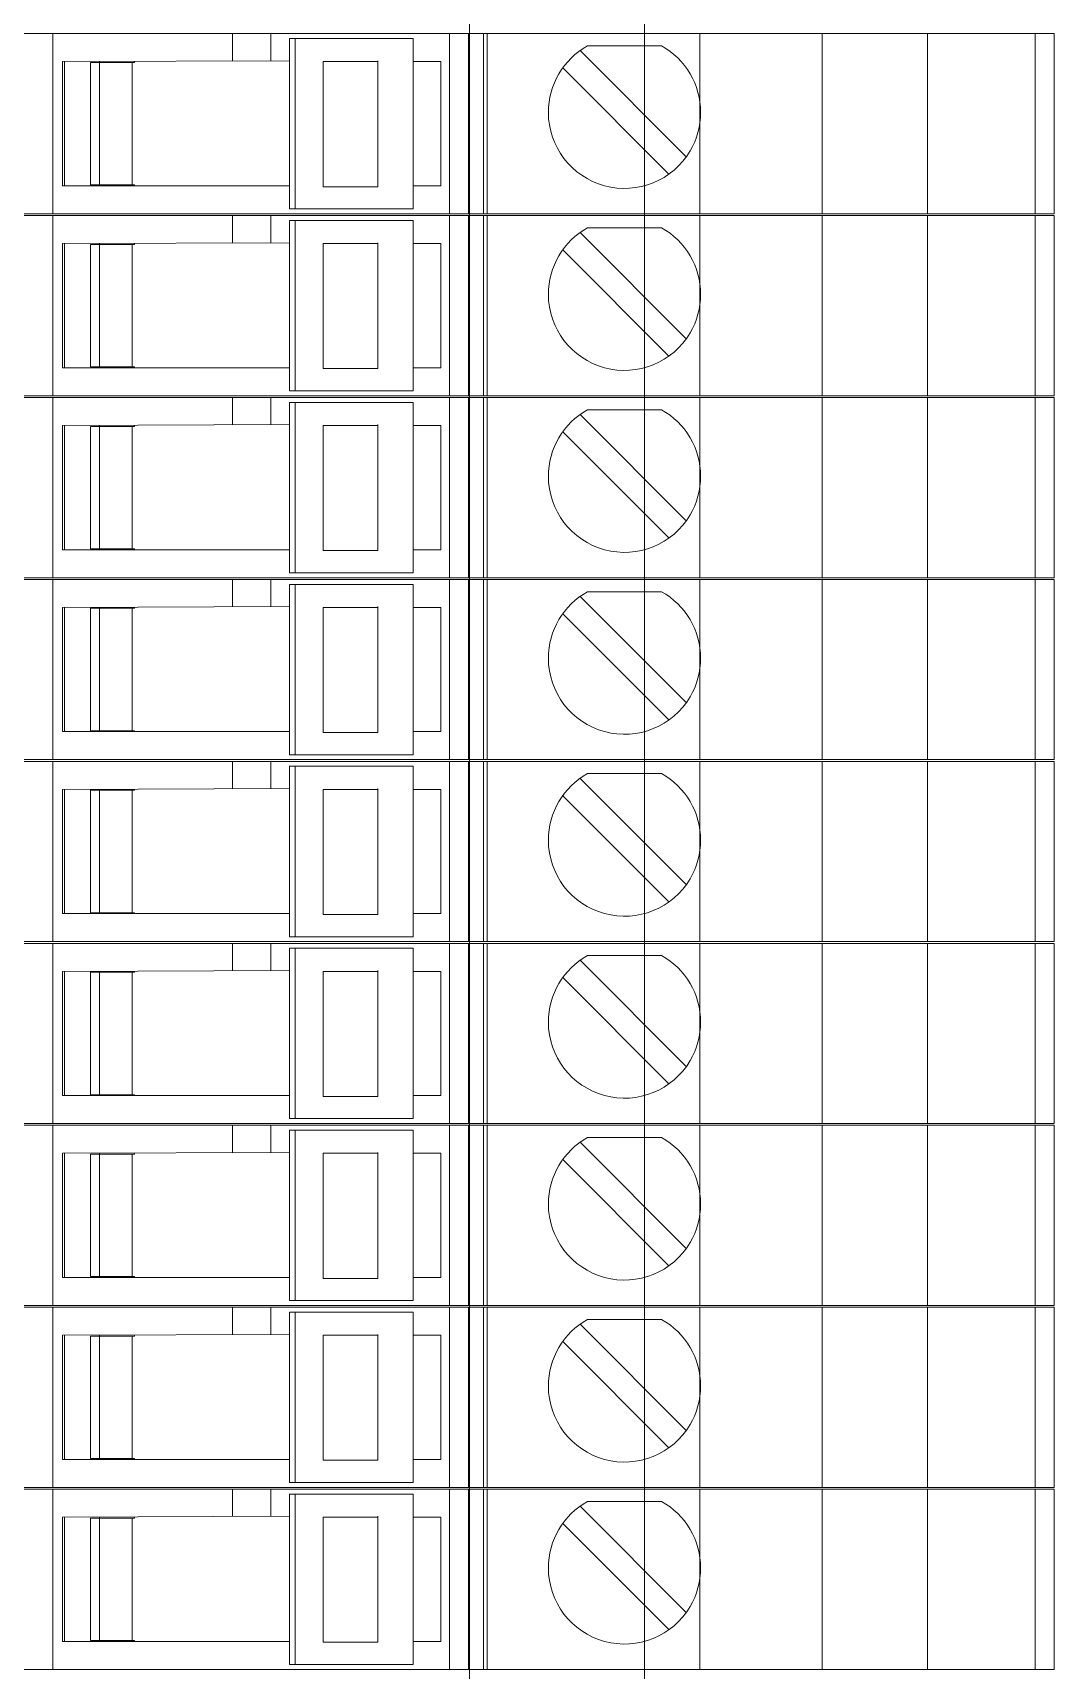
# Model space of a CAD drawing. Header units: millimetres. Extents: x 4962 to 7449, y 754 to 2938.
# Drawn here: x 6825.17 to 6854.35, y 1993.76 to 2040.56 of the extents above; entities that cross this region are included whole.
import ezdxf

# ---------------------------------------------------------------- set-up
doc = ezdxf.new("R2010")
doc.units = ezdxf.units.MM
doc.layers.add('000-PI-Oprema', color=30, linetype='Continuous', lineweight=5)
doc.layers.add('004-PI-DIN Šina', color=3, linetype='Continuous')

msp = doc.modelspace()

# ---------------------------------------------------------------- linework, layer by layer
at = {"layer": '000-PI-Oprema', "color": 0, "linetype": 'ByBlock', "lineweight": 0}
for p, q in [((6824.546, 2040.535), (6825.746, 2040.535)), ((6825.746, 2040.535), (6830.871, 2040.535)), ((6825.746, 2040.535), (6825.746, 2035.385)), ((6830.346, 2040.535), (6830.346, 2040.535)), ((6831.967, 2040.535), (6830.871, 2040.535)), ((6830.871, 2040.535), (6830.871, 2040.535)), ((6830.871, 2040.535), (6830.874, 2039.754)), ((6831.971, 2040.535), (6831.967, 2040.535)), ((6831.971, 2040.535), (6854.346, 2040.535)), ((6831.971, 2040.535), (6831.971, 2040.535)), ((6831.971, 2039.758), (6831.971, 2040.535)), ((6835.396, 2040.535), (6835.396, 2040.535)), ((6837.077, 2035.385), (6837.077, 2040.535)), ((6837.619, 2040.535), (6837.619, 2035.385)), ((6838.046, 2040.535), (6838.046, 2040.535)), ((6838.046, 2040.535), (6838.046, 2035.385)), ((6838.146, 2035.385), (6838.146, 2040.535)), ((6844.222, 2035.385), (6844.222, 2040.535)), ((6847.722, 2035.385), (6847.722, 2040.535)), ((6850.722, 2035.385), (6850.722, 2040.535)), ((6853.799, 2040.535), (6853.799, 2035.385)), ((6854.346, 2035.385), (6854.346, 2040.535)), ((6832.505, 2040.395), (6832.663, 2040.395)), ((6832.505, 2040.395), (6832.505, 2039.71)), ((6832.663, 2040.395), (6832.663, 2035.525)), ((6832.663, 2040.395), (6836.034, 2040.395)), ((6836.034, 2035.525), (6836.034, 2040.395)), ((6836.034, 2040.395), (6836.034, 2040.395)), ((6840.801, 2040.05), (6840.801, 2040.05)), ((6840.801, 2040.05), (6843.837, 2037.015)), ((6841.013, 2040.185), (6841.013, 2040.185)), ((6841.013, 2040.185), (6843.13, 2040.185)), ((6843.13, 2040.185), (6843.13, 2040.185)), ((6826.021, 2039.735), (6832.505, 2039.76)), ((6826.021, 2039.735), (6826.021, 2039.735)), ((6826.021, 2036.185), (6826.021, 2039.735)), ((6826.071, 2039.735), (6826.071, 2036.185)), ((6826.821, 2039.71), (6827.071, 2039.71)), ((6826.821, 2039.71), (6826.821, 2039.71)), ((6826.821, 2036.21), (6826.821, 2039.71)), ((6827.071, 2036.185), (6827.071, 2039.735)), ((6827.071, 2039.71), (6828.071, 2039.71)), ((6828.008, 2036.21), (6828.008, 2039.71)), ((6828.071, 2039.735), (6828.071, 2039.71)), ((6832.505, 2039.71), (6832.505, 2036.21)), ((6833.46, 2039.735), (6835.027, 2039.735)), ((6833.46, 2039.735), (6833.46, 2036.21)), ((6835.027, 2036.16), (6835.027, 2039.76)), ((6836.034, 2039.735), (6836.821, 2039.735)), ((6836.821, 2039.735), (6836.821, 2039.735)), ((6836.821, 2036.185), (6836.821, 2039.735)), ((6838.146, 2036.985), (6838.146, 2039.585)), ((6838.146, 2039.585), (6838.146, 2039.585)), ((6840.306, 2039.555), (6840.306, 2039.555)), ((6843.342, 2036.52), (6840.306, 2039.555)), ((6838.146, 2036.985), (6838.146, 2036.985)), ((6843.837, 2037.015), (6843.837, 2037.015)), ((6843.342, 2036.52), (6843.342, 2036.52)), ((6826.021, 2036.185), (6832.505, 2036.185)), ((6826.021, 2036.185), (6826.021, 2036.185)), ((6826.821, 2036.21), (6826.821, 2036.21)), ((6826.821, 2036.21), (6827.071, 2036.21)), ((6827.071, 2036.21), (6828.071, 2036.21)), ((6828.071, 2036.21), (6828.071, 2036.185)), ((6832.505, 2035.525), (6832.505, 2036.21)), ((6833.46, 2036.21), (6833.46, 2036.16)), ((6833.618, 2036.16), (6833.46, 2036.16)), ((6835.027, 2036.16), (6833.618, 2036.16)), ((6836.034, 2036.185), (6836.821, 2036.185)), ((6836.821, 2036.185), (6836.821, 2036.185)), ((6824.546, 2035.385), (6825.746, 2035.385)), ((6824.546, 2035.335), (6825.746, 2035.335)), ((6825.746, 2035.385), (6843.946, 2035.385)), ((6825.746, 2035.335), (6830.871, 2035.335)), ((6825.746, 2035.335), (6825.746, 2030.185)), ((6830.346, 2035.385), (6830.346, 2035.385)), ((6830.346, 2035.335), (6830.346, 2035.335)), ((6831.967, 2035.335), (6830.871, 2035.335)), ((6830.871, 2035.335), (6830.871, 2035.335)), ((6830.871, 2035.335), (6830.874, 2034.554)), ((6831.971, 2035.335), (6831.967, 2035.335)), ((6831.971, 2035.335), (6854.346, 2035.335)), ((6831.971, 2035.335), (6831.971, 2035.335)), ((6831.971, 2034.558), (6831.971, 2035.335)), ((6832.505, 2035.525), (6832.663, 2035.525)), ((6832.663, 2035.525), (6836.034, 2035.525)), ((6835.396, 2035.385), (6835.396, 2035.385)), ((6835.396, 2035.335), (6835.396, 2035.335)), ((6836.034, 2035.525), (6836.034, 2035.525)), ((6837.077, 2030.185), (6837.077, 2035.335)), ((6837.619, 2035.335), (6837.619, 2030.185)), ((6838.046, 2035.385), (6838.046, 2035.385)), ((6838.046, 2035.335), (6838.046, 2035.335)), ((6838.046, 2035.335), (6838.046, 2030.185)), ((6838.146, 2030.185), (6838.146, 2035.335)), ((6854.346, 2035.385), (6843.946, 2035.385)), ((6844.222, 2030.185), (6844.222, 2035.335)), ((6847.722, 2030.185), (6847.722, 2035.335)), ((6850.722, 2030.185), (6850.722, 2035.335)), ((6853.799, 2035.335), (6853.799, 2030.185)), ((6854.346, 2030.185), (6854.346, 2035.335)), ((6832.505, 2035.195), (6832.663, 2035.195)), ((6832.505, 2035.195), (6832.505, 2034.51)), ((6832.663, 2035.195), (6832.663, 2030.325)), ((6832.663, 2035.195), (6836.034, 2035.195)), ((6836.034, 2030.325), (6836.034, 2035.195)), ((6836.034, 2035.195), (6836.034, 2035.195)), ((6841.013, 2034.985), (6841.013, 2034.985)), ((6841.013, 2034.985), (6843.13, 2034.985)), ((6843.13, 2034.985), (6843.13, 2034.985)), ((6826.021, 2034.535), (6832.505, 2034.56)), ((6826.021, 2034.535), (6826.021, 2034.535)), ((6826.021, 2030.985), (6826.021, 2034.535)), ((6826.071, 2034.535), (6826.071, 2030.985)), ((6826.821, 2034.51), (6827.071, 2034.51)), ((6826.821, 2034.51), (6826.821, 2034.51)), ((6826.821, 2031.01), (6826.821, 2034.51)), ((6827.071, 2030.985), (6827.071, 2034.535)), ((6827.071, 2034.51), (6828.071, 2034.51)), ((6828.008, 2031.01), (6828.008, 2034.51)), ((6828.071, 2034.535), (6828.071, 2034.51)), ((6832.505, 2034.51), (6832.505, 2031.01)), ((6833.46, 2034.535), (6835.027, 2034.535)), ((6833.46, 2034.535), (6833.46, 2031.01)), ((6835.027, 2030.96), (6835.027, 2034.56)), ((6836.034, 2034.535), (6836.821, 2034.535)), ((6836.821, 2034.535), (6836.821, 2034.535)), ((6836.821, 2030.985), (6836.821, 2034.535)), ((6840.801, 2034.85), (6840.801, 2034.85)), ((6840.801, 2034.85), (6843.837, 2031.815)), ((6838.146, 2031.785), (6838.146, 2034.385)), ((6838.146, 2034.385), (6838.146, 2034.385)), ((6840.306, 2034.355), (6840.306, 2034.355)), ((6843.342, 2031.32), (6840.306, 2034.355)), ((6838.146, 2031.785), (6838.146, 2031.785)), ((6843.837, 2031.815), (6843.837, 2031.815)), ((6843.342, 2031.32), (6843.342, 2031.32)), ((6826.021, 2030.985), (6832.505, 2030.985)), ((6826.021, 2030.985), (6826.021, 2030.985)), ((6826.821, 2031.01), (6826.821, 2031.01)), ((6826.821, 2031.01), (6827.071, 2031.01)), ((6827.071, 2031.01), (6828.071, 2031.01)), ((6828.071, 2031.01), (6828.071, 2030.985)), ((6832.505, 2030.325), (6832.505, 2031.01)), ((6833.46, 2031.01), (6833.46, 2030.96)), ((6833.618, 2030.96), (6833.46, 2030.96)), ((6835.027, 2030.96), (6833.618, 2030.96)), ((6836.034, 2030.985), (6836.821, 2030.985)), ((6836.821, 2030.985), (6836.821, 2030.985)), ((6824.546, 2030.185), (6825.746, 2030.185)), ((6825.746, 2030.185), (6843.946, 2030.185)), ((6830.346, 2030.185), (6830.346, 2030.185)), ((6832.505, 2030.325), (6832.663, 2030.325)), ((6832.663, 2030.325), (6836.034, 2030.325)), ((6835.396, 2030.185), (6835.396, 2030.185)), ((6836.034, 2030.325), (6836.034, 2030.325)), ((6838.046, 2030.185), (6838.046, 2030.185)), ((6854.346, 2030.185), (6843.946, 2030.185)), ((6824.546, 2030.135), (6825.746, 2030.135)), ((6825.746, 2030.135), (6830.871, 2030.135)), ((6825.746, 2030.135), (6825.746, 2024.985)), ((6830.346, 2030.135), (6830.346, 2030.135)), ((6831.967, 2030.135), (6830.871, 2030.135)), ((6830.871, 2030.135), (6830.871, 2030.135)), ((6830.871, 2030.135), (6830.874, 2029.354)), ((6831.971, 2030.135), (6831.967, 2030.135)), ((6831.971, 2030.135), (6854.346, 2030.135)), ((6831.971, 2030.135), (6831.971, 2030.135)), ((6831.971, 2029.358), (6831.971, 2030.135)), ((6832.505, 2029.995), (6832.663, 2029.995)), ((6832.505, 2029.995), (6832.505, 2029.31)), ((6832.663, 2029.995), (6832.663, 2025.125)), ((6832.663, 2029.995), (6836.034, 2029.995)), ((6835.396, 2030.135), (6835.396, 2030.135)), ((6836.034, 2025.125), (6836.034, 2029.995)), ((6836.034, 2029.995), (6836.034, 2029.995)), ((6837.077, 2024.985), (6837.077, 2030.135)), ((6837.619, 2030.135), (6837.619, 2024.985)), ((6838.046, 2030.135), (6838.046, 2030.135)), ((6838.046, 2030.135), (6838.046, 2024.985)), ((6838.146, 2024.985), (6838.146, 2030.135)), ((6841.013, 2029.785), (6841.013, 2029.785)), ((6841.013, 2029.785), (6843.13, 2029.785)), ((6843.13, 2029.785), (6843.13, 2029.785)), ((6844.222, 2024.985), (6844.222, 2030.135)), ((6847.722, 2024.985), (6847.722, 2030.135)), ((6850.722, 2024.985), (6850.722, 2030.135)), ((6853.799, 2030.135), (6853.799, 2024.985)), ((6854.346, 2024.985), (6854.346, 2030.135)), ((6826.021, 2029.335), (6832.505, 2029.36)), ((6826.021, 2029.335), (6826.021, 2029.335)), ((6826.021, 2025.785), (6826.021, 2029.335)), ((6826.071, 2029.335), (6826.071, 2025.785)), ((6826.821, 2029.31), (6827.071, 2029.31)), ((6826.821, 2029.31), (6826.821, 2029.31)), ((6826.821, 2025.81), (6826.821, 2029.31)), ((6827.071, 2025.785), (6827.071, 2029.335)), ((6827.071, 2029.31), (6828.071, 2029.31)), ((6828.008, 2025.81), (6828.008, 2029.31)), ((6828.071, 2029.335), (6828.071, 2029.31)), ((6832.505, 2029.31), (6832.505, 2025.81)), ((6833.46, 2029.335), (6835.027, 2029.335)), ((6833.46, 2029.335), (6833.46, 2025.81)), ((6835.027, 2025.76), (6835.027, 2029.36)), ((6836.034, 2029.335), (6836.821, 2029.335)), ((6836.821, 2029.335), (6836.821, 2029.335)), ((6836.821, 2025.785), (6836.821, 2029.335)), ((6840.801, 2029.65), (6840.801, 2029.65)), ((6840.801, 2029.65), (6843.837, 2026.615)), ((6838.146, 2026.585), (6838.146, 2029.185)), ((6838.146, 2029.185), (6838.146, 2029.185)), ((6840.306, 2029.155), (6840.306, 2029.155)), ((6843.342, 2026.12), (6840.306, 2029.155)), ((6838.146, 2026.585), (6838.146, 2026.585)), ((6843.837, 2026.615), (6843.837, 2026.615)), ((6843.342, 2026.12), (6843.342, 2026.12)), ((6826.021, 2025.785), (6832.505, 2025.785)), ((6826.021, 2025.785), (6826.021, 2025.785)), ((6826.821, 2025.81), (6826.821, 2025.81)), ((6826.821, 2025.81), (6827.071, 2025.81)), ((6827.071, 2025.81), (6828.071, 2025.81)), ((6828.071, 2025.81), (6828.071, 2025.785)), ((6832.505, 2025.125), (6832.505, 2025.81)), ((6833.46, 2025.81), (6833.46, 2025.76)), ((6833.618, 2025.76), (6833.46, 2025.76)), ((6835.027, 2025.76), (6833.618, 2025.76)), ((6836.034, 2025.785), (6836.821, 2025.785)), ((6836.821, 2025.785), (6836.821, 2025.785)), ((6832.505, 2025.125), (6832.663, 2025.125)), ((6832.663, 2025.125), (6836.034, 2025.125)), ((6836.034, 2025.125), (6836.034, 2025.125)), ((6824.546, 2024.985), (6825.746, 2024.985)), ((6824.546, 2024.935), (6825.746, 2024.935)), ((6825.746, 2024.985), (6843.946, 2024.985)), ((6825.746, 2024.935), (6830.871, 2024.935)), ((6825.746, 2024.935), (6825.746, 2019.785)), ((6830.346, 2024.985), (6830.346, 2024.985)), ((6830.346, 2024.935), (6830.346, 2024.935)), ((6831.967, 2024.935), (6830.871, 2024.935)), ((6830.871, 2024.935), (6830.871, 2024.935)), ((6830.871, 2024.935), (6830.874, 2024.154)), ((6831.971, 2024.935), (6831.967, 2024.935)), ((6831.971, 2024.935), (6854.346, 2024.935)), ((6831.971, 2024.935), (6831.971, 2024.935)), ((6831.971, 2024.158), (6831.971, 2024.935)), ((6832.505, 2024.795), (6832.663, 2024.795)), ((6832.505, 2024.795), (6832.505, 2024.11)), ((6832.663, 2024.795), (6832.663, 2019.925)), ((6832.663, 2024.795), (6836.034, 2024.795)), ((6835.396, 2024.985), (6835.396, 2024.985)), ((6835.396, 2024.935), (6835.396, 2024.935)), ((6836.034, 2019.925), (6836.034, 2024.795)), ((6836.034, 2024.795), (6836.034, 2024.795)), ((6837.077, 2019.785), (6837.077, 2024.935)), ((6837.619, 2024.935), (6837.619, 2019.785)), ((6838.046, 2024.985), (6838.046, 2024.985)), ((6838.046, 2024.935), (6838.046, 2024.935)), ((6838.046, 2024.935), (6838.046, 2019.785)), ((6838.146, 2019.785), (6838.146, 2024.935)), ((6841.013, 2024.585), (6841.013, 2024.585)), ((6841.013, 2024.585), (6843.13, 2024.585)), ((6843.13, 2024.585), (6843.13, 2024.585)), ((6854.346, 2024.985), (6843.946, 2024.985)), ((6844.222, 2019.785), (6844.222, 2024.935)), ((6847.722, 2019.785), (6847.722, 2024.935)), ((6850.722, 2019.785), (6850.722, 2024.935)), ((6853.799, 2024.935), (6853.799, 2019.785)), ((6854.346, 2019.785), (6854.346, 2024.935)), ((6826.021, 2024.135), (6832.505, 2024.16)), ((6826.021, 2024.135), (6826.021, 2024.135)), ((6826.021, 2020.585), (6826.021, 2024.135)), ((6826.071, 2024.135), (6826.071, 2020.585)), ((6826.821, 2024.11), (6827.071, 2024.11)), ((6826.821, 2024.11), (6826.821, 2024.11)), ((6826.821, 2020.61), (6826.821, 2024.11)), ((6827.071, 2020.585), (6827.071, 2024.135)), ((6827.071, 2024.11), (6828.071, 2024.11)), ((6828.008, 2020.61), (6828.008, 2024.11)), ((6828.071, 2024.135), (6828.071, 2024.11)), ((6832.505, 2024.11), (6832.505, 2020.61)), ((6833.46, 2024.135), (6835.027, 2024.135)), ((6833.46, 2024.135), (6833.46, 2020.61)), ((6835.027, 2020.56), (6835.027, 2024.16)), ((6836.034, 2024.135), (6836.821, 2024.135)), ((6836.821, 2024.135), (6836.821, 2024.135)), ((6836.821, 2020.585), (6836.821, 2024.135)), ((6840.801, 2024.45), (6840.801, 2024.45)), ((6840.801, 2024.45), (6843.837, 2021.415)), ((6838.146, 2021.385), (6838.146, 2023.985)), ((6838.146, 2023.985), (6838.146, 2023.985)), ((6840.306, 2023.955), (6840.306, 2023.955)), ((6843.342, 2020.92), (6840.306, 2023.955)), ((6838.146, 2021.385), (6838.146, 2021.385)), ((6843.837, 2021.415), (6843.837, 2021.415)), ((6843.342, 2020.92), (6843.342, 2020.92)), ((6826.021, 2020.585), (6832.505, 2020.585)), ((6826.021, 2020.585), (6826.021, 2020.585)), ((6826.821, 2020.61), (6826.821, 2020.61)), ((6826.821, 2020.61), (6827.071, 2020.61)), ((6827.071, 2020.61), (6828.071, 2020.61)), ((6828.071, 2020.61), (6828.071, 2020.585)), ((6832.505, 2019.925), (6832.505, 2020.61)), ((6833.46, 2020.61), (6833.46, 2020.56)), ((6833.618, 2020.56), (6833.46, 2020.56)), ((6835.027, 2020.56), (6833.618, 2020.56)), ((6836.034, 2020.585), (6836.821, 2020.585)), ((6836.821, 2020.585), (6836.821, 2020.585)), ((6832.505, 2019.925), (6832.663, 2019.925)), ((6832.663, 2019.925), (6836.034, 2019.925)), ((6836.034, 2019.925), (6836.034, 2019.925)), ((6824.546, 2019.785), (6825.746, 2019.785)), ((6824.546, 2019.735), (6825.746, 2019.735)), ((6825.746, 2019.785), (6843.946, 2019.785)), ((6825.746, 2019.735), (6830.871, 2019.735)), ((6825.746, 2019.735), (6825.746, 2014.585)), ((6830.346, 2019.785), (6830.346, 2019.785)), ((6830.346, 2019.735), (6830.346, 2019.735)), ((6831.967, 2019.735), (6830.871, 2019.735)), ((6830.871, 2019.735), (6830.871, 2019.735)), ((6830.871, 2019.735), (6830.874, 2018.954)), ((6831.971, 2019.735), (6831.967, 2019.735)), ((6831.971, 2019.735), (6854.346, 2019.735)), ((6831.971, 2019.735), (6831.971, 2019.735)), ((6831.971, 2018.958), (6831.971, 2019.735)), ((6832.505, 2019.595), (6832.663, 2019.595)), ((6832.505, 2019.595), (6832.505, 2018.91)), ((6832.663, 2019.595), (6832.663, 2014.725)), ((6832.663, 2019.595), (6836.034, 2019.595)), ((6835.396, 2019.785), (6835.396, 2019.785)), ((6835.396, 2019.735), (6835.396, 2019.735)), ((6836.034, 2014.725), (6836.034, 2019.595)), ((6836.034, 2019.595), (6836.034, 2019.595)), ((6837.077, 2014.585), (6837.077, 2019.735)), ((6837.619, 2019.735), (6837.619, 2014.585)), ((6838.046, 2019.785), (6838.046, 2019.785)), ((6838.046, 2019.735), (6838.046, 2019.735)), ((6838.046, 2019.735), (6838.046, 2014.585)), ((6838.146, 2014.585), (6838.146, 2019.735)), ((6854.346, 2019.785), (6843.946, 2019.785)), ((6844.222, 2014.585), (6844.222, 2019.735)), ((6847.722, 2014.585), (6847.722, 2019.735)), ((6850.722, 2014.585), (6850.722, 2019.735)), ((6853.799, 2019.735), (6853.799, 2014.585)), ((6854.346, 2014.585), (6854.346, 2019.735)), ((6826.021, 2018.935), (6832.505, 2018.96)), ((6835.027, 2015.36), (6835.027, 2018.96)), ((6840.801, 2019.25), (6840.801, 2019.25)), ((6840.801, 2019.25), (6843.837, 2016.215)), ((6841.013, 2019.385), (6841.013, 2019.385)), ((6841.013, 2019.385), (6843.13, 2019.385)), ((6843.13, 2019.385), (6843.13, 2019.385)), ((6826.021, 2018.935), (6826.021, 2018.935)), ((6826.021, 2015.385), (6826.021, 2018.935)), ((6826.071, 2018.935), (6826.071, 2015.385)), ((6826.821, 2018.91), (6827.071, 2018.91)), ((6826.821, 2018.91), (6826.821, 2018.91)), ((6826.821, 2015.41), (6826.821, 2018.91)), ((6827.071, 2015.385), (6827.071, 2018.935)), ((6827.071, 2018.91), (6828.071, 2018.91)), ((6828.008, 2015.41), (6828.008, 2018.91)), ((6828.071, 2018.935), (6828.071, 2018.91)), ((6832.505, 2018.91), (6832.505, 2015.41)), ((6833.46, 2018.935), (6835.027, 2018.935)), ((6833.46, 2018.935), (6833.46, 2015.41)), ((6836.034, 2018.935), (6836.821, 2018.935)), ((6836.821, 2018.935), (6836.821, 2018.935)), ((6836.821, 2015.385), (6836.821, 2018.935)), ((6838.146, 2016.185), (6838.146, 2018.785)), ((6838.146, 2018.785), (6838.146, 2018.785)), ((6840.306, 2018.755), (6840.306, 2018.755)), ((6843.342, 2015.72), (6840.306, 2018.755)), ((6838.146, 2016.185), (6838.146, 2016.185)), ((6843.837, 2016.215), (6843.837, 2016.215)), ((6843.342, 2015.72), (6843.342, 2015.72)), ((6826.021, 2015.385), (6832.505, 2015.385)), ((6826.021, 2015.385), (6826.021, 2015.385)), ((6826.821, 2015.41), (6826.821, 2015.41)), ((6826.821, 2015.41), (6827.071, 2015.41)), ((6827.071, 2015.41), (6828.071, 2015.41)), ((6828.071, 2015.41), (6828.071, 2015.385)), ((6832.505, 2014.725), (6832.505, 2015.41)), ((6833.46, 2015.41), (6833.46, 2015.36)), ((6833.618, 2015.36), (6833.46, 2015.36)), ((6835.027, 2015.36), (6833.618, 2015.36)), ((6836.034, 2015.385), (6836.821, 2015.385)), ((6836.821, 2015.385), (6836.821, 2015.385)), ((6824.546, 2014.585), (6825.746, 2014.585)), ((6824.546, 2014.535), (6825.746, 2014.535)), ((6825.746, 2014.585), (6843.946, 2014.585)), ((6825.746, 2014.535), (6830.871, 2014.535)), ((6825.746, 2014.535), (6825.746, 2009.385)), ((6830.346, 2014.585), (6830.346, 2014.585)), ((6830.346, 2014.535), (6830.346, 2014.535)), ((6831.967, 2014.535), (6830.871, 2014.535)), ((6830.871, 2014.535), (6830.871, 2014.535)), ((6830.871, 2014.535), (6830.874, 2013.754)), ((6831.971, 2014.535), (6831.967, 2014.535)), ((6831.971, 2014.535), (6854.346, 2014.535)), ((6831.971, 2014.535), (6831.971, 2014.535)), ((6831.971, 2013.758), (6831.971, 2014.535)), ((6832.505, 2014.725), (6832.663, 2014.725)), ((6832.505, 2014.395), (6832.663, 2014.395)), ((6832.505, 2014.395), (6832.505, 2013.71)), ((6832.663, 2014.725), (6836.034, 2014.725)), ((6832.663, 2014.395), (6832.663, 2009.525)), ((6832.663, 2014.395), (6836.034, 2014.395)), ((6835.396, 2014.585), (6835.396, 2014.585)), ((6835.396, 2014.535), (6835.396, 2014.535)), ((6836.034, 2014.725), (6836.034, 2014.725)), ((6836.034, 2009.525), (6836.034, 2014.395)), ((6836.034, 2014.395), (6836.034, 2014.395)), ((6837.077, 2009.385), (6837.077, 2014.535)), ((6837.619, 2014.535), (6837.619, 2009.385)), ((6838.046, 2014.585), (6838.046, 2014.585)), ((6838.046, 2014.535), (6838.046, 2014.535)), ((6838.046, 2014.535), (6838.046, 2009.385)), ((6838.146, 2009.385), (6838.146, 2014.535)), ((6854.346, 2014.585), (6843.946, 2014.585)), ((6844.222, 2009.385), (6844.222, 2014.535)), ((6847.722, 2009.385), (6847.722, 2014.535)), ((6850.722, 2009.385), (6850.722, 2014.535)), ((6853.799, 2014.535), (6853.799, 2009.385)), ((6854.346, 2009.385), (6854.346, 2014.535)), ((6840.801, 2014.05), (6840.801, 2014.05)), ((6840.801, 2014.05), (6843.837, 2011.015)), ((6841.013, 2014.185), (6841.013, 2014.185)), ((6841.013, 2014.185), (6843.13, 2014.185)), ((6843.13, 2014.185), (6843.13, 2014.185)), ((6826.021, 2013.735), (6832.505, 2013.76)), ((6826.021, 2013.735), (6826.021, 2013.735)), ((6826.021, 2010.185), (6826.021, 2013.735)), ((6826.071, 2013.735), (6826.071, 2010.185)), ((6826.821, 2013.71), (6827.071, 2013.71)), ((6826.821, 2013.71), (6826.821, 2013.71)), ((6826.821, 2010.21), (6826.821, 2013.71)), ((6827.071, 2010.185), (6827.071, 2013.735)), ((6827.071, 2013.71), (6828.071, 2013.71)), ((6828.008, 2010.21), (6828.008, 2013.71)), ((6828.071, 2013.735), (6828.071, 2013.71)), ((6832.505, 2013.71), (6832.505, 2010.21)), ((6833.46, 2013.735), (6835.027, 2013.735)), ((6833.46, 2013.735), (6833.46, 2010.21)), ((6835.027, 2010.16), (6835.027, 2013.76)), ((6836.034, 2013.735), (6836.821, 2013.735)), ((6836.821, 2013.735), (6836.821, 2013.735)), ((6836.821, 2010.185), (6836.821, 2013.735)), ((6838.146, 2010.985), (6838.146, 2013.585)), ((6838.146, 2013.585), (6838.146, 2013.585)), ((6840.306, 2013.555), (6840.306, 2013.555)), ((6843.342, 2010.52), (6840.306, 2013.555)), ((6843.837, 2011.015), (6843.837, 2011.015)), ((6838.146, 2010.985), (6838.146, 2010.985)), ((6826.021, 2010.185), (6832.505, 2010.185)), ((6826.021, 2010.185), (6826.021, 2010.185)), ((6826.821, 2010.21), (6826.821, 2010.21)), ((6826.821, 2010.21), (6827.071, 2010.21)), ((6827.071, 2010.21), (6828.071, 2010.21)), ((6828.071, 2010.21), (6828.071, 2010.185)), ((6832.505, 2009.525), (6832.505, 2010.21)), ((6833.46, 2010.21), (6833.46, 2010.16)), ((6833.618, 2010.16), (6833.46, 2010.16)), ((6835.027, 2010.16), (6833.618, 2010.16)), ((6836.034, 2010.185), (6836.821, 2010.185)), ((6836.821, 2010.185), (6836.821, 2010.185)), ((6843.342, 2010.52), (6843.342, 2010.52)), ((6824.546, 2009.385), (6825.746, 2009.385)), ((6824.546, 2009.335), (6825.746, 2009.335)), ((6825.746, 2009.385), (6843.946, 2009.385)), ((6825.746, 2009.335), (6830.871, 2009.335)), ((6825.746, 2009.335), (6825.746, 2004.185)), ((6830.346, 2009.385), (6830.346, 2009.385)), ((6830.346, 2009.335), (6830.346, 2009.335)), ((6831.967, 2009.335), (6830.871, 2009.335)), ((6830.871, 2009.335), (6830.871, 2009.335)), ((6830.871, 2009.335), (6830.874, 2008.554)), ((6831.971, 2009.335), (6831.967, 2009.335)), ((6831.971, 2009.335), (6854.346, 2009.335)), ((6831.971, 2009.335), (6831.971, 2009.335)), ((6831.971, 2008.558), (6831.971, 2009.335)), ((6832.505, 2009.525), (6832.663, 2009.525)), ((6832.505, 2009.195), (6832.663, 2009.195)), ((6832.505, 2009.195), (6832.505, 2008.51)), ((6832.663, 2009.525), (6836.034, 2009.525)), ((6832.663, 2009.195), (6832.663, 2004.325)), ((6832.663, 2009.195), (6836.034, 2009.195)), ((6835.396, 2009.385), (6835.396, 2009.385)), ((6835.396, 2009.335), (6835.396, 2009.335)), ((6836.034, 2009.525), (6836.034, 2009.525)), ((6836.034, 2004.325), (6836.034, 2009.195)), ((6836.034, 2009.195), (6836.034, 2009.195)), ((6837.077, 2004.185), (6837.077, 2009.335)), ((6837.619, 2009.335), (6837.619, 2004.185)), ((6838.046, 2009.385), (6838.046, 2009.385)), ((6838.046, 2009.335), (6838.046, 2009.335)), ((6838.046, 2009.335), (6838.046, 2004.185)), ((6838.146, 2004.185), (6838.146, 2009.335)), ((6854.346, 2009.385), (6843.946, 2009.385)), ((6844.222, 2004.185), (6844.222, 2009.335)), ((6847.722, 2004.185), (6847.722, 2009.335)), ((6850.722, 2004.185), (6850.722, 2009.335)), ((6853.799, 2009.335), (6853.799, 2004.185)), ((6854.346, 2004.185), (6854.346, 2009.335)), ((6840.801, 2008.85), (6840.801, 2008.85)), ((6840.801, 2008.85), (6843.837, 2005.815)), ((6841.013, 2008.985), (6841.013, 2008.985)), ((6841.013, 2008.985), (6843.13, 2008.985)), ((6843.13, 2008.985), (6843.13, 2008.985)), ((6826.021, 2008.535), (6832.505, 2008.56)), ((6826.021, 2008.535), (6826.021, 2008.535)), ((6826.021, 2004.985), (6826.021, 2008.535)), ((6826.071, 2008.535), (6826.071, 2004.985)), ((6826.821, 2008.51), (6827.071, 2008.51)), ((6826.821, 2008.51), (6826.821, 2008.51)), ((6826.821, 2005.01), (6826.821, 2008.51)), ((6827.071, 2004.985), (6827.071, 2008.535)), ((6827.071, 2008.51), (6828.071, 2008.51)), ((6828.008, 2005.01), (6828.008, 2008.51)), ((6828.071, 2008.535), (6828.071, 2008.51)), ((6832.505, 2008.51), (6832.505, 2005.01)), ((6833.46, 2008.535), (6835.027, 2008.535)), ((6833.46, 2008.535), (6833.46, 2005.01)), ((6835.027, 2004.96), (6835.027, 2008.56)), ((6836.034, 2008.535), (6836.821, 2008.535)), ((6836.821, 2008.535), (6836.821, 2008.535)), ((6836.821, 2004.985), (6836.821, 2008.535)), ((6838.146, 2005.785), (6838.146, 2008.385)), ((6838.146, 2008.385), (6838.146, 2008.385)), ((6840.306, 2008.355), (6840.306, 2008.355)), ((6843.342, 2005.32), (6840.306, 2008.355)), ((6838.146, 2005.785), (6838.146, 2005.785)), ((6843.837, 2005.815), (6843.837, 2005.815)), ((6826.021, 2004.985), (6832.505, 2004.985)), ((6826.021, 2004.985), (6826.021, 2004.985)), ((6826.821, 2005.01), (6826.821, 2005.01)), ((6826.821, 2005.01), (6827.071, 2005.01)), ((6827.071, 2005.01), (6828.071, 2005.01)), ((6828.071, 2005.01), (6828.071, 2004.985)), ((6832.505, 2004.325), (6832.505, 2005.01)), ((6833.46, 2005.01), (6833.46, 2004.96)), ((6833.618, 2004.96), (6833.46, 2004.96)), ((6835.027, 2004.96), (6833.618, 2004.96)), ((6836.034, 2004.985), (6836.821, 2004.985)), ((6836.821, 2004.985), (6836.821, 2004.985)), ((6843.342, 2005.32), (6843.342, 2005.32)), ((6824.546, 2004.185), (6825.746, 2004.185)), ((6824.546, 2004.135), (6825.746, 2004.135)), ((6825.746, 2004.185), (6843.946, 2004.185)), ((6825.746, 2004.135), (6830.871, 2004.135)), ((6825.746, 2004.135), (6825.746, 1998.985)), ((6830.346, 2004.185), (6830.346, 2004.185)), ((6830.346, 2004.135), (6830.346, 2004.135)), ((6831.967, 2004.135), (6830.871, 2004.135)), ((6830.871, 2004.135), (6830.871, 2004.135)), ((6830.871, 2004.135), (6830.874, 2003.354)), ((6831.971, 2004.135), (6831.967, 2004.135)), ((6831.971, 2004.135), (6854.346, 2004.135)), ((6831.971, 2004.135), (6831.971, 2004.135)), ((6831.971, 2003.358), (6831.971, 2004.135)), ((6832.505, 2004.325), (6832.663, 2004.325)), ((6832.505, 2003.995), (6832.663, 2003.995)), ((6832.505, 2003.995), (6832.505, 2003.31)), ((6832.663, 2004.325), (6836.034, 2004.325)), ((6832.663, 2003.995), (6832.663, 1999.125)), ((6832.663, 2003.995), (6836.034, 2003.995)), ((6835.396, 2004.185), (6835.396, 2004.185)), ((6835.396, 2004.135), (6835.396, 2004.135)), ((6836.034, 2004.325), (6836.034, 2004.325)), ((6836.034, 1999.125), (6836.034, 2003.995)), ((6836.034, 2003.995), (6836.034, 2003.995)), ((6837.077, 1998.985), (6837.077, 2004.135)), ((6837.619, 2004.135), (6837.619, 1998.985)), ((6838.046, 2004.185), (6838.046, 2004.185)), ((6838.046, 2004.135), (6838.046, 2004.135)), ((6838.046, 2004.135), (6838.046, 1998.985)), ((6838.146, 1998.985), (6838.146, 2004.135)), ((6854.346, 2004.185), (6843.946, 2004.185)), ((6844.222, 1998.985), (6844.222, 2004.135)), ((6847.722, 1998.985), (6847.722, 2004.135)), ((6850.722, 1998.985), (6850.722, 2004.135)), ((6853.799, 2004.135), (6853.799, 1998.985)), ((6854.346, 1998.985), (6854.346, 2004.135)), ((6840.801, 2003.65), (6840.801, 2003.65)), ((6840.801, 2003.65), (6843.837, 2000.615)), ((6841.013, 2003.785), (6841.013, 2003.785)), ((6841.013, 2003.785), (6843.13, 2003.785)), ((6843.13, 2003.785), (6843.13, 2003.785)), ((6826.021, 2003.335), (6832.505, 2003.36)), ((6826.021, 2003.335), (6826.021, 2003.335)), ((6826.021, 1999.785), (6826.021, 2003.335)), ((6826.071, 2003.335), (6826.071, 1999.785)), ((6826.821, 2003.31), (6827.071, 2003.31)), ((6826.821, 2003.31), (6826.821, 2003.31)), ((6826.821, 1999.81), (6826.821, 2003.31)), ((6827.071, 1999.785), (6827.071, 2003.335)), ((6827.071, 2003.31), (6828.071, 2003.31)), ((6828.008, 1999.81), (6828.008, 2003.31)), ((6828.071, 2003.335), (6828.071, 2003.31)), ((6832.505, 2003.31), (6832.505, 1999.81)), ((6833.46, 2003.335), (6835.027, 2003.335)), ((6833.46, 2003.335), (6833.46, 1999.81)), ((6835.027, 1999.76), (6835.027, 2003.36)), ((6836.034, 2003.335), (6836.821, 2003.335)), ((6836.821, 2003.335), (6836.821, 2003.335)), ((6836.821, 1999.785), (6836.821, 2003.335)), ((6838.146, 2000.585), (6838.146, 2003.185)), ((6838.146, 2003.185), (6838.146, 2003.185)), ((6840.306, 2003.155), (6840.306, 2003.155)), ((6843.342, 2000.12), (6840.306, 2003.155)), ((6838.146, 2000.585), (6838.146, 2000.585)), ((6843.837, 2000.615), (6843.837, 2000.615)), ((6826.021, 1999.785), (6832.505, 1999.785)), ((6826.021, 1999.785), (6826.021, 1999.785)), ((6826.821, 1999.81), (6826.821, 1999.81)), ((6826.821, 1999.81), (6827.071, 1999.81)), ((6827.071, 1999.81), (6828.071, 1999.81)), ((6828.071, 1999.81), (6828.071, 1999.785)), ((6832.505, 1999.125), (6832.505, 1999.81)), ((6833.46, 1999.81), (6833.46, 1999.76)), ((6836.034, 1999.785), (6836.821, 1999.785)), ((6836.821, 1999.785), (6836.821, 1999.785)), ((6843.342, 2000.12), (6843.342, 2000.12)), ((6833.618, 1999.76), (6833.46, 1999.76)), ((6835.027, 1999.76), (6833.618, 1999.76)), ((6824.546, 1998.985), (6825.746, 1998.985)), ((6824.546, 1998.935), (6825.746, 1998.935)), ((6825.746, 1998.985), (6843.946, 1998.985)), ((6825.746, 1998.935), (6830.871, 1998.935)), ((6825.746, 1998.935), (6825.746, 1993.785)), ((6830.346, 1998.985), (6830.346, 1998.985)), ((6830.346, 1998.935), (6830.346, 1998.935)), ((6831.967, 1998.935), (6830.871, 1998.935)), ((6830.871, 1998.935), (6830.871, 1998.935)), ((6830.871, 1998.935), (6830.874, 1998.154)), ((6831.971, 1998.935), (6831.967, 1998.935)), ((6831.971, 1998.935), (6854.346, 1998.935)), ((6831.971, 1998.935), (6831.971, 1998.935)), ((6831.971, 1998.158), (6831.971, 1998.935)), ((6832.505, 1999.125), (6832.663, 1999.125)), ((6832.663, 1999.125), (6836.034, 1999.125)), ((6835.396, 1998.985), (6835.396, 1998.985)), ((6835.396, 1998.935), (6835.396, 1998.935)), ((6836.034, 1999.125), (6836.034, 1999.125)), ((6837.077, 1993.785), (6837.077, 1998.935)), ((6837.619, 1998.935), (6837.619, 1993.785)), ((6838.046, 1998.985), (6838.046, 1998.985)), ((6838.046, 1998.935), (6838.046, 1998.935)), ((6838.046, 1998.935), (6838.046, 1993.785)), ((6838.146, 1993.785), (6838.146, 1998.935)), ((6854.346, 1998.985), (6843.946, 1998.985)), ((6844.222, 1993.785), (6844.222, 1998.935)), ((6847.722, 1993.785), (6847.722, 1998.935)), ((6850.722, 1993.785), (6850.722, 1998.935)), ((6853.799, 1998.935), (6853.799, 1993.785)), ((6854.346, 1993.785), (6854.346, 1998.935)), ((6832.505, 1998.795), (6832.663, 1998.795)), ((6832.505, 1998.795), (6832.505, 1998.11)), ((6832.663, 1998.795), (6832.663, 1993.925)), ((6832.663, 1998.795), (6836.034, 1998.795)), ((6836.034, 1993.925), (6836.034, 1998.795)), ((6836.034, 1998.795), (6836.034, 1998.795)), ((6840.801, 1998.45), (6840.801, 1998.45)), ((6840.801, 1998.45), (6843.837, 1995.415)), ((6841.013, 1998.585), (6841.013, 1998.585)), ((6841.013, 1998.585), (6843.13, 1998.585)), ((6843.13, 1998.585), (6843.13, 1998.585)), ((6826.021, 1998.135), (6832.505, 1998.16)), ((6826.021, 1998.135), (6826.021, 1998.135)), ((6826.021, 1994.585), (6826.021, 1998.135)), ((6826.071, 1998.135), (6826.071, 1994.585)), ((6826.821, 1998.11), (6827.071, 1998.11)), ((6826.821, 1998.11), (6826.821, 1998.11)), ((6826.821, 1994.61), (6826.821, 1998.11)), ((6827.071, 1994.585), (6827.071, 1998.135)), ((6827.071, 1998.11), (6828.071, 1998.11)), ((6828.008, 1994.61), (6828.008, 1998.11)), ((6828.071, 1998.135), (6828.071, 1998.11)), ((6832.505, 1998.11), (6832.505, 1994.61)), ((6833.46, 1998.135), (6835.027, 1998.135)), ((6833.46, 1998.135), (6833.46, 1994.61)), ((6835.027, 1994.56), (6835.027, 1998.16)), ((6836.034, 1998.135), (6836.821, 1998.135)), ((6836.821, 1998.135), (6836.821, 1998.135)), ((6836.821, 1994.585), (6836.821, 1998.135)), ((6838.146, 1995.385), (6838.146, 1997.985)), ((6838.146, 1997.985), (6838.146, 1997.985)), ((6840.306, 1997.955), (6840.306, 1997.955)), ((6843.342, 1994.92), (6840.306, 1997.955)), ((6838.146, 1995.385), (6838.146, 1995.385)), ((6843.837, 1995.415), (6843.837, 1995.415)), ((6843.342, 1994.92), (6843.342, 1994.92)), ((6826.021, 1994.585), (6832.505, 1994.585)), ((6826.021, 1994.585), (6826.021, 1994.585)), ((6826.821, 1994.61), (6826.821, 1994.61)), ((6826.821, 1994.61), (6827.071, 1994.61)), ((6827.071, 1994.61), (6828.071, 1994.61)), ((6828.071, 1994.61), (6828.071, 1994.585)), ((6832.505, 1993.925), (6832.505, 1994.61)), ((6833.46, 1994.61), (6833.46, 1994.56)), ((6833.618, 1994.56), (6833.46, 1994.56)), ((6835.027, 1994.56), (6833.618, 1994.56)), ((6836.034, 1994.585), (6836.821, 1994.585)), ((6836.821, 1994.585), (6836.821, 1994.585)), ((6824.546, 1993.785), (6825.746, 1993.785)), ((6825.746, 1993.785), (6843.946, 1993.785)), ((6830.346, 1993.785), (6830.346, 1993.785)), ((6832.505, 1993.925), (6832.663, 1993.925)), ((6832.663, 1993.925), (6836.034, 1993.925)), ((6835.396, 1993.785), (6835.396, 1993.785)), ((6836.034, 1993.925), (6836.034, 1993.925)), ((6838.046, 1993.785), (6838.046, 1993.785)), ((6854.346, 1993.785), (6843.946, 1993.785))]:
    msp.add_line(p, q, dxfattribs=at)
for centre, start, end in [((6842.071, 2038.285), 119.1246, 180), ((6842.071, 2038.285), 30.4503, 60.8754), ((6842.071, 2038.285), 180, 329.5497), ((6842.071, 2033.085), 119.1246, 180), ((6842.071, 2033.085), 30.4503, 60.8754), ((6842.071, 2033.085), 180, 329.5497), ((6842.071, 2027.885), 119.1246, 180), ((6842.071, 2027.885), 30.4503, 60.8754), ((6842.071, 2027.885), 180, 329.5497), ((6842.071, 2022.685), 119.1246, 180), ((6842.071, 2022.685), 30.4503, 60.8754), ((6842.071, 2022.685), 180, 329.5497), ((6842.071, 2017.485), 119.1246, 180), ((6842.071, 2017.485), 30.4503, 60.8754), ((6842.071, 2017.485), 180, 329.5497), ((6842.071, 2012.285), 119.1246, 180), ((6842.071, 2012.285), 30.4503, 60.8754), ((6842.071, 2012.285), 180, 329.5497), ((6842.071, 2007.085), 119.1246, 180), ((6842.071, 2007.085), 30.4503, 60.8754), ((6842.071, 2007.085), 180, 329.5497), ((6842.071, 2001.885), 119.1246, 180), ((6842.071, 2001.885), 30.4503, 60.8754), ((6842.071, 2001.885), 180, 329.5497), ((6842.071, 1996.685), 119.1246, 180), ((6842.071, 1996.685), 30.4503, 60.8754), ((6842.071, 1996.685), 180, 329.5497)]:
    msp.add_arc(centre, 2.175, start, end, dxfattribs=at)
at = {"layer": '000-PI-Oprema', "color": 0, "linetype": 'ByBlock', "lineweight": 0, "extrusion": (0, 0, -1)}
for centre, start_param, end_param in [((6842.071, 2038.285), -2.102255, -1.570796), ((6842.071, 2038.285), -1.570796, -1.039338), ((6842.071, 2033.085), -2.102255, -1.570796), ((6842.071, 2033.085), -1.570796, -1.039338), ((6842.071, 2027.885), -2.102255, -1.570796), ((6842.071, 2027.885), -1.570796, -1.039338), ((6842.071, 2022.685), -2.102255, -1.570796), ((6842.071, 2022.685), -1.570796, -1.039338), ((6842.071, 2017.485), -2.102255, -1.570796), ((6842.071, 2017.485), -1.570796, -1.039338), ((6842.071, 2012.285), -2.102255, -1.570796), ((6842.071, 2012.285), -1.570796, -1.039338), ((6842.071, 2007.085), -2.102255, -1.570796), ((6842.071, 2007.085), -1.570796, -1.039338), ((6842.071, 2001.885), -2.102255, -1.570796), ((6842.071, 2001.885), -1.570796, -1.039338), ((6842.071, 1996.685), -2.102255, -1.570796), ((6842.071, 1996.685), -1.570796, -1.039338)]:
    msp.add_ellipse(centre, major_axis=(0, -2.175), ratio=1, start_param=start_param, end_param=end_param, dxfattribs=at)
at = {"layer": '004-PI-DIN Šina', "color": 0, "linetype": 'ByBlock', "lineweight": 0}
msp.add_lwpolyline([(6807.646, 1177.585), (6842.646, 1177.585), (6842.646, 2607.585), (6807.646, 2607.585)], close=True, dxfattribs=at)
msp.add_lwpolyline([(6837.646, 2607.585), (6837.646, 1177.585)], dxfattribs=at)

doc.saveas('drawing.dxf')
